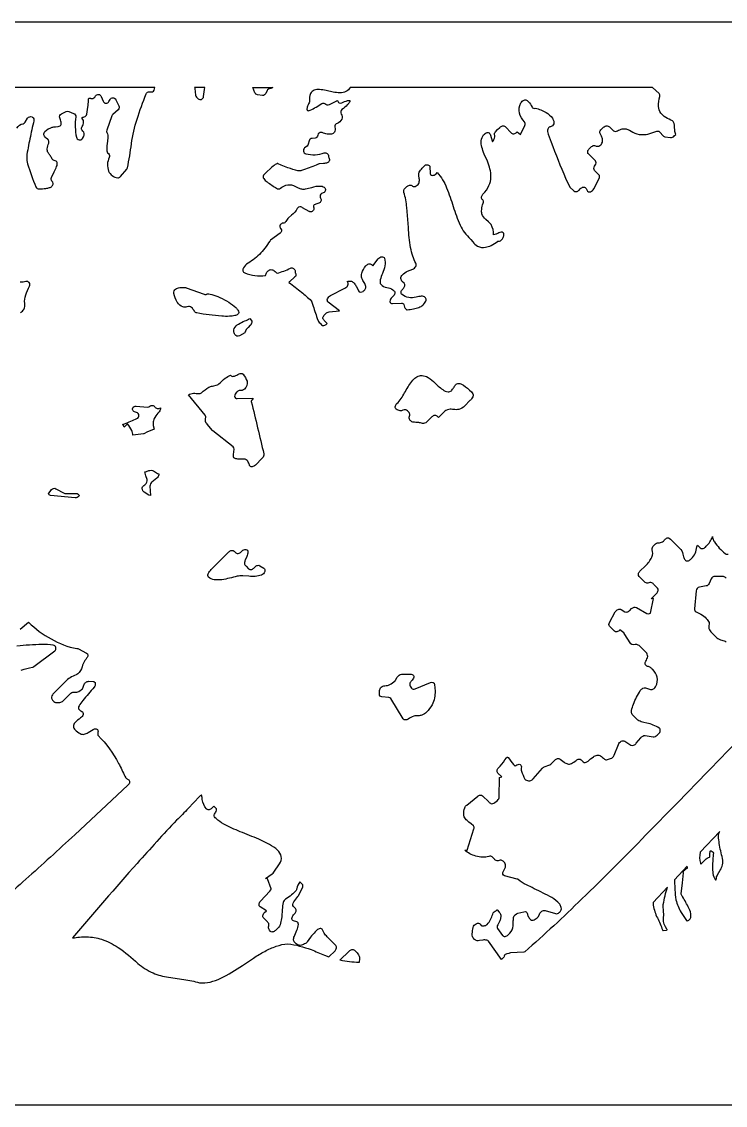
# Model space of a CAD drawing. Extents: x -22 to 58, y -5 to 29.
# Drawn here: x 4.61 to 15.31, y 12.23 to 28.73 of the extents above; entities that cross this region are included whole.
import ezdxf

# ---------------------------------------------------------------- set-up
doc = ezdxf.new("R2010")
doc.units = 0
doc.header["$LTSCALE"] = 100
doc.layers.add('LAYER_1', color=1, linetype='CONTINUOUS')

msp = doc.modelspace()

# ---------------------------------------------------------------- linework, layer by layer
at = {"layer": 'LAYER_1', "color": 7}
msp.add_lwpolyline([(-5.497102, 28.727045), (32.877996, 28.727002), (16.126968, 12.228144), (-21.998087, 12.22814), (-5.497102, 28.727045)], close=True, dxfattribs=at)
at = {"layer": 'LAYER_1', "color": 0}
for points in [[(4.534339, 27.104794, -0.21654), (4.629775, 27.17377, 0.195774), (4.659571, 27.195152), (4.697052, 27.256727, -0.212662), (4.728528, 27.280388, -0.191392), (4.763698, 27.276049), (4.767962, 27.27347), (4.7697, 27.272384, -0.155609), (4.789382, 27.249172, -0.156338), (4.791705, 27.218899, 0.004804), (4.730853, 26.943614, 0.024263), (4.682724, 26.670345), (4.682587, 26.668577), (4.682535, 26.667873), (4.682505, 26.66714, 0.066439), (4.697234, 26.564532, 0.038106), (4.823889, 26.211234, 0.307573), (4.870378, 26.18092, 0.033344), (4.976151, 26.188588, 0.043159), (5.028947, 26.200713, 0.110981), (5.066091, 26.221251, 0.241339), (5.084364, 26.265716, 0.148006), (5.067284, 26.300435, -0.293621), (5.05917, 26.352781), (5.102003, 26.441555, 0.028526), (5.138605, 26.521105, 0.050377), (5.147519, 26.554287, 0.108056), (5.146413, 26.581405, 0.167548), (5.132468, 26.601204, 0.116859), (5.102863, 26.612431, -0.287439), (5.063646, 26.646541, 0.088331), (5.036639, 26.694036, -0.039012), (5.007227, 26.734261, -0.141274), (4.99458, 26.788464, -0.089956), (5.01787, 26.877888, 0.072121), (5.021559, 26.892274, 0.299565), (4.99735, 26.940577, -0.214068), (4.945981, 27.006384, -0.276892), (4.95963, 27.054553, -0.129162), (5.070345, 27.118535, -0.035198), (5.119657, 27.128146), (5.160898, 27.133152, 0.081022), (5.191039, 27.141292, 0.215926), (5.207047, 27.160302, 0.122256), (5.205893, 27.197919, 0.041603), (5.184548, 27.26188, -0.19587), (5.184387, 27.299292, -0.194838), (5.210323, 27.32636), (5.282237, 27.359742, -0.222199), (5.323268, 27.360719), (5.397082, 27.331247, -0.169735), (5.422085, 27.309841, -0.169829), (5.428157, 27.277487, 0.082046), (5.439528, 26.967876, 0.152692), (5.452673, 26.941341, 0.152609), (5.478741, 26.927199, 0.151992), (5.50823, 26.929949, 0.152575), (5.530816, 26.949208), (5.545745, 26.974116), (5.546205, 26.974959, 0.183471), (5.557328, 27.02666, 0.125031), (5.538538, 27.059723), (5.526905, 27.073957, -0.077621), (5.518568, 27.089163, -0.123878), (5.517119, 27.107218, -0.096073), (5.52615, 27.129998), (5.526638, 27.130809), (5.526882, 27.131215), (5.527563, 27.132223, 0.158784), (5.548854, 27.198937, 0.129191), (5.534656, 27.239627), (5.526539, 27.2529, -0.059404), (5.524377, 27.258238, -0.128044), (5.524299, 27.262891, -0.144067), (5.526919, 27.266991, -0.079859), (5.532852, 27.270674, -0.05507), (5.557114, 27.277326, 0.153111), (5.583449, 27.291201, 0.152425), (5.596981, 27.317676), (5.613917, 27.425233, 0.038221), (5.621917, 27.52829), (5.6217, 27.531219, -0.11191), (5.623241, 27.551449, -0.199065), (5.63162, 27.561249, -0.135551), (5.644415, 27.563171, -0.062124), (5.659205, 27.55977, 0.166493), (5.691434, 27.559461, 0.165397), (5.717009, 27.579038), (5.729355, 27.597467, -0.290124), (5.776846, 27.619337, -0.290307), (5.817878, 27.586935), (5.843713, 27.517573, 0.300375), (5.88713, 27.48544, 0.300959), (5.934406, 27.511494), (5.950528, 27.54129, -0.290605), (5.995898, 27.567613, -0.29151), (6.039724, 27.538822), (6.08461, 27.445794, -0.165167), (6.089267, 27.414277, -0.164748), (6.073595, 27.386526), (5.992505, 27.314828, 0.135389), (5.977878, 27.293959), (5.900485, 27.07751, 0.218413), (5.903548, 27.037431, -0.131102), (5.917885, 26.957057), (5.913754, 26.911507), (5.906938, 26.865309, 0.049713), (5.899791, 26.779741, 0.210491), (5.925532, 26.717912, -0.164446), (5.942125, 26.690736, -0.164866), (5.93861, 26.659081, 0.215274), (5.929421, 26.452745, 0.277186), (6.06708, 26.351616, 0.248327), (6.109413, 26.368494), (6.204505, 26.479813, 0.12546), (6.214921, 26.501356, 0.024514), (6.276063, 26.869097), (6.276228, 26.870455), (6.27628, 26.871215, -0.047445), (6.361486, 27.241618, -0.016987), (6.499646, 27.62729, -0.15876), (6.519198, 27.651293, -0.158954), (6.549228, 27.658959), (6.57737, 27.657517, 0.192104), (6.612184, 27.669816, 0.191634), (6.629063, 27.702648), (6.632123, 27.727058), (6.632123, 27.727058), (1.855464, 27.727062)], [(4.590075, 24.299298, 0.125224), (4.637783, 24.346722, 0.171289), (4.653009, 24.436967, -0.114994), (4.667807, 24.566014, -0.039078), (4.726303, 24.700172, 0.297593), (4.721284, 24.753388, 0.297204), (4.670917, 24.771569, -0.058828), (4.582937, 24.760498, -0.261507)], [(15.766889, 18.052092, 0.003723), (15.030745, 17.299368), (14.581059, 16.835407), (14.101752, 16.34398, -0.005848), (13.128655, 15.371526, -0.014887), (12.260198, 14.567605), (12.24658, 14.561092), (12.039382, 14.550534, -0.113051), (12.015006, 14.539933), (11.986716, 14.534506, 0.098743), (11.961387, 14.524793, 0.189978), (11.945893, 14.501337), (11.952024, 14.49542), (11.904973, 14.447983), (11.904973, 14.447983), (11.704614, 14.728069, 0.201151), (11.682445, 14.741884, 0.074764), (11.619837, 14.744759), (11.571816, 14.736627, -0.089003), (11.532359, 14.734412, -0.16156), (11.495445, 14.755041), (11.477071, 14.773416, -0.135003), (11.464025, 14.799356, -0.060924), (11.460189, 14.837987, -0.054816), (11.473839, 14.936266, -0.21946), (11.521059, 14.993255, -0.136632), (11.554333, 15.000293, -0.20321), (11.579162, 14.98753), (11.597587, 14.967687, 0.157253), (11.615199, 14.9599, 0.080118), (11.639656, 14.960546, 0.14672), (11.686816, 14.98316, 0.082733), (11.739042, 15.058494, 0.034848), (11.77067, 15.139526, -0.234125), (11.826327, 15.194967, 0.101022), (11.831501, 15.197726, 0.104174), (11.83376, 15.200675), (11.83461, 15.202824, -0.055324), (11.834778, 15.20312, -0.125417), (11.834977, 15.203288, -0.155115), (11.835229, 15.203313, -0.086002), (11.835557, 15.203179, -0.055189), (11.836538, 15.202373), (11.870453, 15.166798, -0.152815), (11.893518, 15.124723, -0.109028), (11.891164, 15.077503, -0.047569), (11.872558, 15.027149), (11.84687, 14.975672, 0.112385), (11.838875, 14.946881, 0.160656), (11.845677, 14.922912), (11.920957, 14.813987, 0.149246), (11.936478, 14.801602, 0.122048), (11.958434, 14.799195, 0.171167), (12.005082, 14.823373), (12.030752, 14.849045, 0.201777), (12.083375, 14.960876), (12.083893, 15.01958, -0.044107), (12.089288, 15.088152, -0.279526), (12.15287, 15.154231), (12.246603, 15.175727, -0.167578), (12.277743, 15.173562, -0.215584), (12.295532, 15.15247, 0.032446), (12.311363, 15.10469, 0.090294), (12.348177, 15.056238, 0.185366), (12.371074, 15.045852, 0.115236), (12.399502, 15.051381, 0.094512), (12.46365, 15.098058, 0.061531), (12.468086, 15.104135), (12.482103, 15.138002, -0.170787), (12.518653, 15.183837, -0.224765), (12.569075, 15.19388), (12.723709, 15.146281, 0.154076), (12.755494, 15.14733, 0.109554), (12.787587, 15.166959), (12.789839, 15.16921, 0.120708), (12.813102, 15.203989, 0.171398), (12.814016, 15.238927), (12.798281, 15.27839, 0.07667), (12.762705, 15.323569, 0.064226), (12.638065, 15.408662, 0.008692), (12.369007, 15.542515), (12.283785, 15.585604, -0.056568), (12.159575, 15.66471, 0.13369), (12.14408, 15.67288), (11.950048, 15.720534, -0.308621), (11.923863, 15.747373, -0.196556), (11.93417, 15.793345, 0.033232), (11.956529, 15.834411, 0.07759), (11.967106, 15.87056, 0.242832), (11.940713, 15.93579, 0.163762), (11.900189, 15.959927, 0.115297), (11.868525, 15.955539), (11.853245, 15.951561, -0.082194), (11.836855, 15.951147, -0.163735), (11.796316, 15.975274), (11.761142, 16.010494, 0.167154), (11.740057, 16.020734, 0.121453), (11.712618, 16.01701, -0.098149), (11.616291, 16.004543, -0.060439), (11.512317, 16.023228, -0.107237), (11.344721, 16.112015), (11.380599, 16.112774), (11.485807, 16.437369, 0.116694), (11.488518, 16.463506, 0.162856), (11.47843, 16.483558), (11.442931, 16.515402), (11.409397, 16.541651, -0.057527), (11.355148, 16.590057, -0.158055), (11.329525, 16.654155, -0.096467), (11.346374, 16.759326, -0.152582), (11.375552, 16.800656), (11.542473, 16.934577, -0.143092), (11.582034, 16.951985, -0.226712), (11.614818, 16.941852), (11.711674, 16.84668, 0.100455), (11.744567, 16.822818, 0.173105), (11.774192, 16.821309, 0.090418), (11.805597, 16.838645), (11.843831, 16.871322, 0.208866), (11.871788, 16.927223), (11.87235, 17.218109), (11.908284, 17.227172), (11.847818, 17.287633, -0.238112), (11.837867, 17.322722, -0.1482), (11.858485, 17.364242, 0.030982), (11.956056, 17.486318), (11.978534, 17.517328, -0.047775), (11.986283, 17.52555, -0.13112), (11.992884, 17.529, -0.176558), (11.999217, 17.527744, -0.078498), (12.006165, 17.521843), (12.025436, 17.496367, 0.036001), (12.110185, 17.392494), (12.122992, 17.402805, -0.116618), (12.156409, 17.419782, -0.170912), (12.1872, 17.416916, -0.212774), (12.205005, 17.395936, -0.155129), (12.203295, 17.363538, 0.108749), (12.20168, 17.344225, 0.053757), (12.209005, 17.313422, 0.032523), (12.260962, 17.196017, 0.228152), (12.283157, 17.178109), (12.316752, 17.169208, 0.162961), (12.351856, 17.172451, 0.116284), (12.385413, 17.196944), (12.529784, 17.361774, -0.130306), (12.566662, 17.387309), (12.622952, 17.405363, 0.099028), (12.682295, 17.44959), (12.717138, 17.484541, -0.143628), (12.758329, 17.507886, -0.230169), (12.795103, 17.500637), (12.85738, 17.451304, 0.102433), (12.910858, 17.425744, 0.154778), (12.967755, 17.432616, 0.075603), (13.040288, 17.480581, -0.145039), (13.080952, 17.499397, -0.232825), (13.114756, 17.48921), (13.145417, 17.458545, 0.235556), (13.179908, 17.44855, 0.145605), (13.22113, 17.468369, -0.028943), (13.302447, 17.533904, -0.115607), (13.360891, 17.560045, -0.173069), (13.412089, 17.548096, -0.058307), (13.471666, 17.49936, 0.158858), (13.491308, 17.489608, 0.116882), (13.516874, 17.492251), (13.56393, 17.506908, 0.21931), (13.618449, 17.558113), (13.684642, 17.723892, -0.181154), (13.72711, 17.770163, -0.109785), (13.755039, 17.778251, -0.151758), (13.778775, 17.772337), (13.873623, 17.713203, 0.2208), (13.913959, 17.710709, 0.142398), (13.954925, 17.739742), (14.023505, 17.825581, -0.111521), (14.055079, 17.851145, -0.146491), (14.089855, 17.857517), (14.212567, 17.840097, 0.230491), (14.271374, 17.863463), (14.29417, 17.88577, 0.172158), (14.318977, 17.932447, 0.122799), (14.316892, 17.954644, 0.151735), (14.304591, 17.970328, 0.103328), (14.113866, 18.045652), (14.070831, 18.055802), (14.031196, 18.067736, -0.11145), (13.965213, 18.107478), (13.89167, 18.181022, -0.165856), (13.881698, 18.204477, -0.070163), (13.883154, 18.240113, -0.052072), (13.912084, 18.336039, -0.037669), (14.01615, 18.543281, -0.139204), (14.05344, 18.57814, -0.193928), (14.096284, 18.583794), (14.169449, 18.560352, 0.216759), (14.216992, 18.568435, 0.158976), (14.254552, 18.610281, 0.154707), (14.271544, 18.746073, 0.149605), (14.206082, 18.863203, 0.04163), (14.172437, 18.892816, 0.07703), (14.151053, 18.903966, -0.080769), (14.104591, 18.922522, -0.250436), (14.087778, 18.95131, -0.157639), (14.099217, 18.991613, 0.116489), (14.128146, 19.060828, 0.235892), (14.100898, 19.125731), (14.009012, 19.217616, 0.076946), (13.984721, 19.236359, 0.100931), (13.962406, 19.242795, 0.046415), (13.938102, 19.242042), (13.907842, 19.239215, -0.290984), (13.872539, 19.255255), (13.77243, 19.413062, 0.084888), (13.76502, 19.421337), (13.706921, 19.467227), (13.701627, 19.462041, -0.151159), (13.658621, 19.438398, -0.247759), (13.621434, 19.447849), (13.548082, 19.521199, -0.19719), (13.537442, 19.547669, -0.130895), (13.546807, 19.581365), (13.634921, 19.739545, -0.165653), (13.677393, 19.778541, -0.101669), (13.702816, 19.784489, -0.138725), (13.724288, 19.778873), (13.781657, 19.74386, 0.20283), (13.817499, 19.740115, 0.13252), (13.855768, 19.762884), (13.882795, 19.790077, -0.129905), (13.920502, 19.812798, -0.199481), (13.956012, 19.809667), (14.117232, 19.717758, 0.222787), (14.157342, 19.716133), (14.169528, 19.720172), (14.217642, 19.944515), (14.179028, 19.939333), (14.26291, 20.023322, 0.151721), (14.28659, 20.066326, 0.248899), (14.277075, 20.103487), (14.218268, 20.162459, 0.163966), (14.177732, 20.186584, 0.115329), (14.146049, 20.182165), (14.130764, 20.178169, -0.082234), (14.114376, 20.177737, -0.164109), (14.07387, 20.201833), (13.996582, 20.27912, -0.247209), (13.987027, 20.316301, -0.15185), (14.010666, 20.359365), (14.094603, 20.443302, 0.097817), (14.190893, 20.574543, 0.176331), (14.197591, 20.687998, -0.154598), (14.199445, 20.720646, -0.111523), (14.220575, 20.753152), (14.235689, 20.76827, -0.216865), (14.292189, 20.792691, 0.180009), (14.355415, 20.809364, 0.045196), (14.377078, 20.827892, -0.049778), (14.413261, 20.862115, -0.138536), (14.432885, 20.868522, -0.135776), (14.456933, 20.861602, -0.068007), (14.487957, 20.83671), (14.6167, 20.70797, -0.186644), (14.66352, 20.621428), (14.670976, 20.581592, 0.082731), (14.696241, 20.530955, 0.151442), (14.711598, 20.518559, 0.123399), (14.733552, 20.516219, 0.171999), (14.780174, 20.540483), (14.808398, 20.568703, 0.145023), (14.859309, 20.655755, -0.028453), (14.884355, 20.755002), (14.92487, 20.714487, 0.247687), (14.962156, 20.705006, 0.150928), (15.005224, 20.72862, 0.085255), (15.105922, 20.859345, 0.06628), (15.114688, 20.884936), (15.114932, 20.887249, 0.039985), (15.114913, 20.887797, 0.078499), (15.114881, 20.887919, -0.058014), (15.114881, 20.887919, -0.099487), (15.114871, 20.887934, -0.272659), (15.11486, 20.887942, -0.107516), (15.114837, 20.88794, -0.043259), (15.114813, 20.887912, 0.036216), (15.114732, 20.887678), (15.114624, 20.887012, 0.116311), (15.119485, 20.858297, 0.058705), (15.14369, 20.806755, 0.079635), (15.30615, 20.628947, 0.260464), (15.352937, 20.619884)], [(15.321052, 20.253719, 0.277283), (15.280752, 20.277738), (15.150516, 20.281672, 0.305186), (15.093771, 20.244577), (15.061618, 20.171384, -0.254345), (15.016024, 20.135073), (14.915318, 20.117356, 0.162644), (14.881137, 20.098552, 0.164443), (14.865009, 20.063242), (14.838792, 19.789427, 0.14538), (14.843869, 19.761255, 0.156296), (14.863623, 19.741852), (14.937931, 19.706041, -0.073089), (15.019118, 19.640959, -0.132459), (15.061293, 19.577821, -0.080965), (15.063556, 19.554071), (15.060442, 19.532553, 0.120004), (15.059602, 19.487274, 0.132381), (15.101807, 19.424105), (15.1617, 19.36421, 0.137602), (15.23727, 19.315711, -0.061647), (15.307185, 19.292813, -0.120983), (15.323, 19.279113)], [(4.580957, 19.479163), (4.709099, 19.582447, 0.061366), (5.055988, 19.328349, 0.084156), (5.445906, 19.181876, -0.156584), (5.47041, 19.177833), (5.593366, 19.113813, -0.295032), (5.612091, 19.080597, -0.175544), (5.593964, 19.034573, 0.062213), (5.544509, 18.959231), (5.533362, 18.930896), (5.526177, 18.905915, -0.158149), (5.46067, 18.79647, -0.098855), (5.433126, 18.780387, 0.117679), (5.266689, 18.675983), (5.109241, 18.51853, 0.04406), (5.074149, 18.478106, 0.107801), (5.058991, 18.444875, 0.157195), (5.063081, 18.415039, 0.087974), (5.085737, 18.384798, 0.076306), (5.109936, 18.366092, 0.100571), (5.132162, 18.359596, 0.0475), (5.156304, 18.3603), (5.186252, 18.363195, 0.185634), (5.235674, 18.387538), (5.342839, 18.494703, -0.218661), (5.399634, 18.519045, 0.101244), (5.458231, 18.52241, 0.123491), (5.52908, 18.570715, 0.070279), (5.534714, 18.578737), (5.552123, 18.624474, -0.15511), (5.582732, 18.66697, -0.180906), (5.628618, 18.683553), (5.691524, 18.680785, -0.164942), (5.714701, 18.6726, -0.174507), (5.726398, 18.65188, -0.228051), (5.708213, 18.596195, 0.007887), (5.536791, 18.393632, 0.045915), (5.479711, 18.30926, 0.081764), (5.468998, 18.278631, 0.093159), (5.469431, 18.267121, 0.138071), (5.474232, 18.258498, 0.102377), (5.520181, 18.226017, -0.195031), (5.538457, 18.208702, -0.154043), (5.540859, 18.180478, -0.207322), (5.50102, 18.125337, 0.053374), (5.416816, 18.053723, 0.227668), (5.393024, 17.997468, 0.1785), (5.419363, 17.946203, 0.083864), (5.496391, 17.886804, 0.166937), (5.557954, 17.877926, 0.086738), (5.618804, 17.904523), (5.693693, 17.951549, -0.2091), (5.740913, 17.960613, -0.151459), (5.758139, 17.95007, -0.140828), (5.766288, 17.931062, -0.061908), (5.767097, 17.903933, 0.054646), (5.76333, 17.870182, 0.157143), (5.771146, 17.856624, -0.074122), (6.08128, 17.434359, -0.011014), (6.175927, 17.237216), (6.183697, 17.222328, 0.059787), (6.189713, 17.213794, 0.044075), (6.209363, 17.19664, 0.077399), (6.223823, 17.189399, -0.167918), (6.241885, 17.176249, -0.150826), (6.248221, 17.153328, -0.207516), (6.223634, 17.100577), (5.413082, 16.348117, -0.004396), (4.669369, 15.669325, -0.009772), (3.96622, 15.062806, -0.015673)], [(4.599861, 18.855633, -0.036467), (4.770728, 18.897747, 0.125014), (4.792464, 18.907219), (5.108264, 19.14551, 0.308301), (5.126855, 19.197695, 0.309996), (5.085792, 19.23501, 0.038107), (4.914773, 19.24374, 0.017518), (4.534032, 19.220363, -0.013703)]]:
    msp.add_lwpolyline(points, format="xyb", dxfattribs=at)
for points in [[(7.393114, 27.727058), (7.2372, 27.727058, -0.086184), (7.241256, 27.710002), (7.249209, 27.608755, 0.194068), (7.265627, 27.57627), (7.289887, 27.55429, 0.289096), (7.34115, 27.544491, 0.290298), (7.373146, 27.585822, -0.019572), (7.393114, 27.727058)], [(14.20213, 27.727049), (9.602157, 27.727053, -0.16624), (9.537596, 27.661839, -0.114103), (9.448558, 27.644068, -0.0461), (9.345461, 27.655594), (9.238721, 27.678272, 0.034668), (9.138757, 27.693957, 0.109961), (9.055987, 27.684503, 0.198587), (9.000826, 27.631765, 0.117427), (8.983693, 27.517597, -0.128658), (8.978646, 27.49388, 0.042481), (8.949742, 27.423005, 0.047982), (8.945195, 27.400021, 0.094788), (8.946381, 27.38431, 0.165886), (8.952651, 27.375099, 0.141428), (8.963351, 27.371616, 0.105115), (8.995439, 27.378746, 0.042338), (9.084119, 27.427764), (9.170721, 27.48194, -0.165231), (9.202247, 27.48801, -0.165556), (9.230859, 27.47342, 0.116122), (9.249988, 27.461562, 0.21973), (9.290209, 27.46471), (9.399783, 27.522245), (9.407322, 27.525576, -0.034978), (9.409356, 27.52624, -0.068383), (9.409905, 27.526301, -0.105286), (9.410059, 27.526262, 0.21156), (9.410059, 27.526262, 0.236148), (9.436481, 27.492931, 0.225421), (9.478106, 27.49271, -0.035202), (9.561216, 27.525026, -0.074905), (9.587968, 27.52934, -0.129815), (9.595663, 27.527292, -0.238951), (9.598816, 27.521967), (9.598921, 27.521152, -0.117709), (9.59683, 27.508529, -0.056459), (9.588794, 27.493633, -0.04728), (9.559342, 27.459446, -0.030605), (9.478134, 27.390431, 0.198227), (9.458984, 27.357487, 0.198581), (9.468532, 27.320637, -0.278467), (9.476381, 27.241762, -0.204507), (9.402882, 27.178137, 0.175062), (9.376767, 27.156588, 0.174845), (9.370535, 27.12321, -0.061686), (9.372838, 27.07787, -0.098196), (9.364149, 27.045745, -0.23254), (9.320726, 27.01452, -0.097716), (9.254121, 27.016298, -0.037984), (9.178189, 27.037837, 0.251466), (9.132567, 27.03162, 0.211002), (9.111968, 26.998058, -0.165353), (9.097789, 26.969291, -0.165271), (9.068934, 26.955285), (9.022606, 26.949778, 0.307768), (8.980032, 26.914199), (8.964887, 26.859869, -0.172325), (8.947303, 26.833006), (8.910505, 26.804133, 0.291963), (8.892646, 26.754467, 0.292653), (8.929228, 26.716369, 0.148973), (9.208795, 26.728144, -0.250435), (9.253981, 26.720467, -0.250251), (9.273898, 26.679219, 0.110338), (9.278157, 26.657699, -0.069972), (9.287095, 26.627884, -0.118597), (9.285286, 26.605619, -0.131972), (9.274182, 26.589649, -0.084458), (9.25524, 26.578715, -0.061795), (9.199651, 26.566933), (9.130153, 26.560219, 0.08158), (9.115771, 26.55653, -0.018552), (8.893054, 26.469677, -0.051266), (8.835606, 26.454873, -0.05563), (8.808569, 26.458213, -0.030574), (8.656837, 26.502785), (8.553206, 26.540494), (8.506247, 26.561144, -0.060878), (8.500213, 26.565187, 0.138364), (8.498191, 26.56628, 0.0848), (8.495335, 26.56642, 0.073649), (8.487336, 26.564049, 0.04571), (8.463675, 26.55018, 0.026569), (8.397615, 26.497703), (8.329264, 26.434675, 0.032199), (8.285855, 26.38801, 0.185526), (8.278592, 26.364834, 0.123338), (8.28767, 26.33969, 0.083057), (8.340496, 26.286506, 0.013704), (8.484366, 26.189605, 0.161621), (8.514659, 26.180439, 0.162202), (8.54426, 26.191423, -0.091875), (8.626505, 26.236587, -0.182579), (8.740217, 26.231884, 0.005376), (8.74111, 26.231478), (8.813329, 26.199475, 0.058459), (8.864931, 26.180933, 0.090342), (8.923722, 26.180926, 0.035383), (9.017509, 26.20453, -0.091792), (9.153833, 26.223502, -0.081632), (9.194474, 26.213816, -0.120356), (9.218677, 26.196067, -0.297067), (9.223507, 26.150543, -0.205376), (9.179788, 26.115251, 0.313462), (9.145323, 26.071017, 0.167296), (9.15352, 26.03986, -0.24673), (9.159028, 25.995002, -0.246189), (9.126189, 25.964015), (9.081787, 25.95053, 0.083493), (9.056577, 25.938436, 0.209924), (9.047211, 25.921416, 0.082166), (9.050342, 25.893156, -0.26497), (9.037232, 25.846884, -0.263511), (8.991209, 25.833101, -0.052039), (8.979177, 25.83764), (8.879845, 25.895207, 0.059978), (8.851481, 25.908356, 0.166157), (8.819292, 25.90459, 0.166951), (8.796307, 25.881731, -0.109295), (8.711268, 25.782475), (8.665253, 25.740822, 0.068109), (8.624312, 25.68542, -0.264961), (8.58252, 25.659369, 0.285145), (8.539374, 25.631416, 0.283812), (8.543689, 25.580266), (8.547945, 25.574373, -0.198413), (8.556656, 25.537364, -0.198171), (8.536846, 25.504931), (8.392127, 25.398255, 0.086381), (8.380264, 25.386069, -0.049392), (8.222126, 25.182481, -0.053964), (8.02452, 25.032931, 0.099993), (8.010953, 25.020066), (7.979316, 24.977517, 0.239962), (7.970627, 24.934369, 0.239962), (7.999449, 24.901097, 0.12414), (8.314157, 24.863077), (8.330745, 24.900663, -0.153458), (8.366509, 24.940987, -0.196662), (8.412721, 24.951002, -0.061163), (8.434513, 24.944259, -0.07809), (8.461189, 24.922778, 0.0197), (8.492342, 24.896998, 0.04588), (8.692968, 24.973558, -0.276899), (8.743091, 24.970053, -0.276387), (8.764827, 24.924758, 0.058344), (8.765346, 24.91236, 0.081504), (8.770587, 24.896592, -0.173689), (8.775516, 24.863424, -0.173236), (8.758181, 24.834691), (8.6835, 24.771734, 0.091918), (8.672509, 24.757758, -0.006292), (8.862204, 24.607933, -0.02279), (9.010099, 24.478785, -0.073847), (9.014219, 24.472318), (9.031543, 24.424587, 0.018765), (9.102782, 24.209112), (9.123486, 24.164639, 0.068096), (9.144316, 24.134794), (9.166355, 24.112758, 0.247391), (9.203562, 24.103234, 0.15187), (9.246571, 24.126869), (9.251863, 24.132105), (9.20845, 24.177759, -0.036357), (9.195329, 24.194271, -0.085165), (9.188507, 24.208908, -0.119721), (9.188416, 24.223425, -0.082027), (9.195487, 24.239574, -0.049848), (9.232842, 24.283778, -0.184861), (9.282528, 24.309369), (9.44085, 24.322176), (9.268823, 24.457892, -0.182562), (9.25608, 24.478938, -0.132768), (9.258945, 24.507822, -0.192385), (9.303153, 24.557727), (9.524213, 24.669369, 0.185161), (9.567606, 24.716781, 0.122151), (9.57185, 24.744945, 0.170461), (9.5615, 24.766577), (9.558434, 24.769644, -0.14738), (9.621114, 24.773772, -0.149363), (9.664889, 24.744802, -0.059376), (9.69836, 24.693063), (9.73013, 24.62888, 0.255171), (9.757731, 24.610172, 0.164398), (9.798193, 24.620038, 0.128459), (9.831481, 24.653503, 0.166638), (9.840717, 24.693931, 0.097431), (9.815272, 24.757495, -0.046), (9.78284, 24.819726, -0.153743), (9.779116, 24.897487, -0.106425), (9.839795, 25.00764, -0.166031), (9.885603, 25.038412, -0.115263), (9.909286, 25.039559, -0.148569), (9.927477, 25.029755), (9.94552, 25.011435), (10.029162, 25.11597, -0.199672), (10.083512, 25.148017, -0.152726), (10.109037, 25.143693, -0.183819), (10.124221, 25.125605, -0.137905), (10.131039, 25.008963, -0.047219), (10.095334, 24.89455, 0.032565), (10.060607, 24.796756, 0.085255), (10.057202, 24.758588, 0.173682), (10.070355, 24.72997, 0.177165), (10.16256, 24.680952), (10.184489, 24.676129, -0.120181), (10.269213, 24.630266, -0.154457), (10.280501, 24.613202, -0.120173), (10.280937, 24.589888, -0.171232), (10.252524, 24.543184), (10.236949, 24.529884, 0.241466), (10.20767, 24.466628, 0.2003), (10.220551, 24.442118, 0.186357), (10.248374, 24.434498), (10.381591, 24.441963, -0.148397), (10.405301, 24.437069, -0.172373), (10.41961, 24.419845), (10.431688, 24.378739, 0.080031), (10.438906, 24.363984, 0.044825), (10.456464, 24.34386, 0.108126), (10.457873, 24.34308, 0.043286), (10.46029, 24.342508, 0.035032), (10.467909, 24.341977, 0.051033), (10.566559, 24.354878, 0.035321), (10.647769, 24.377266, 0.035254), (10.68156, 24.392095, 0.071195), (10.705721, 24.409124, 0.094492), (10.752416, 24.473297, 0.115034), (10.757955, 24.501706, 0.185309), (10.747618, 24.524569, 0.230249), (10.684407, 24.546349, 0.037113), (10.6467, 24.540572), (10.604738, 24.531279, -0.232682), (10.391496, 24.572899, -0.151214), (10.379538, 24.588444, -0.118532), (10.37741, 24.610322, -0.171626), (10.401591, 24.65659), (10.408889, 24.664053, 0.151459), (10.432534, 24.707107, 0.247602), (10.423, 24.744376), (10.40102, 24.76636, -0.177498), (10.374585, 24.817661, -0.227686), (10.39828, 24.873908, -0.095171), (10.4747, 24.927036), (10.554457, 24.957897, 0.180542), (10.600157, 25.000502, 0.108636), (10.607835, 25.028284, 0.150446), (10.601756, 25.051873, -0.061811), (10.55454, 25.156773, -0.033314), (10.522559, 25.287954, -0.025764), (10.487849, 25.593506), (10.464719, 25.897226, 0.06211), (10.420264, 26.127813, -0.1838), (10.421718, 26.165607, -0.128067), (10.448512, 26.202199, -0.031857), (10.48228, 26.227613, -0.088649), (10.507626, 26.238965, -0.145987), (10.528877, 26.237409, -0.082024), (10.550359, 26.224097, 0.180823), (10.576343, 26.215739, 0.122355), (10.608189, 26.225376, 0.210339), (10.6512, 26.280541, 0.092548), (10.653682, 26.339029), (10.646225, 26.385616, -0.132293), (10.653609, 26.433745, -0.093536), (10.700618, 26.496856), (10.750673, 26.547578, -0.053606), (10.752165, 26.548648, -0.168701), (10.753104, 26.54886, -0.159117), (10.753777, 26.548441, 0.043721), (10.755472, 26.546627, 0.137386), (10.759548, 26.545033, 0.078013), (10.768299, 26.545487, -0.207796), (10.802096, 26.539105, -0.234472), (10.816087, 26.509908), (10.818505, 26.423208, 0.175602), (10.827346, 26.398587, 0.182796), (10.850252, 26.387058, 0.229111), (10.909331, 26.411399), (10.926374, 26.42844, -0.095363), (11.069867, 26.198483, -0.021756), (11.170304, 25.91199, 0.033317), (11.275677, 25.631093, 0.11372), (11.433977, 25.417927, -0.056514), (11.439837, 25.411702), (11.46853, 25.372873, 0.10256), (11.540192, 25.310342, 0.17054), (11.661781, 25.292506, 0.068565), (11.745304, 25.319778, 0.04949), (11.846114, 25.381538, -0.116726), (11.854679, 25.384772, 0.076659), (11.890075, 25.392392, 0.144064), (11.924268, 25.430545, 0.079691), (11.940734, 25.481946, 0.084946), (11.940031, 25.500997, 0.142022), (11.932877, 25.514489, 0.148052), (11.918902, 25.521577, 0.09063), (11.897735, 25.521417, 0.079537), (11.83235, 25.495974, -0.047509), (11.818056, 25.489978), (11.784535, 25.480128, 0.150138), (11.745566, 25.63727, 0.060167), (11.707599, 25.681766), (11.667066, 25.716894, -0.157931), (11.607565, 25.799092, -0.092388), (11.603231, 25.866186, -0.054512), (11.625595, 25.963959, 0.10652), (11.629382, 25.991988, 0.174476), (11.619434, 26.013322), (11.610937, 26.021817, -0.242389), (11.601143, 26.057815, -0.149235), (11.623095, 26.100081, 0.086192), (11.714109, 26.233281, 0.095131), (11.743662, 26.361391, 0.070871), (11.729669, 26.48407, 0.035851), (11.690041, 26.600977), (11.642693, 26.711772, -0.035734), (11.605539, 26.816115, -0.092599), (11.596491, 26.913665, -0.137484), (11.633464, 27.004081, -0.20617), (11.688768, 27.038053, -0.156634), (11.715076, 27.033519, -0.188267), (11.730288, 27.014558), (11.770342, 26.898026, 0.089242), (11.803503, 26.97351, 0.090269), (11.803541, 26.992253, -0.023826), (11.796539, 27.01527, -0.132965), (11.799902, 27.028956, -0.0574), (11.814774, 27.050369), (11.846359, 27.084215), (11.877863, 27.115723, -0.151326), (11.920885, 27.139347, -0.247576), (11.958106, 27.12986), (12.057406, 27.030566, 0.247506), (12.094658, 27.021059, 0.151414), (12.13765, 27.044648), (12.142859, 27.049856), (12.193445, 27.010403), (12.257866, 27.146794, 0.122817), (12.264676, 27.176927, 0.180201), (12.25502, 27.200609, -0.125955), (12.177378, 27.335745, -0.187719), (12.200366, 27.489403, -0.184254), (12.247689, 27.531628, -0.120507), (12.275485, 27.535632, -0.170837), (12.296812, 27.525388), (12.310488, 27.51171, -0.096638), (12.370134, 27.427097, 0.194382), (12.388997, 27.410043, 0.151113), (12.418059, 27.409455, -0.087856), (12.584347, 27.345114, -0.109057), (12.680646, 27.255424, -0.084318), (12.700535, 27.21089, -0.130255), (12.700509, 27.1718, -0.164276), (12.679764, 27.142079, -0.123014), (12.637492, 27.125656, 0.118102), (12.60962, 27.092596, 0.159351), (12.603327, 27.055667, 0.027229), (12.658342, 26.893903, 0.010962), (12.880527, 26.342858), (12.922288, 26.250418), (12.941981, 26.212978, 0.048694), (12.945799, 26.207897), (13.004252, 26.149444, 0.257942), (13.041812, 26.139998, 0.157952), (13.085095, 26.164124), (13.103198, 26.182605, -0.184287), (13.15313, 26.207573, -0.136228), (13.175894, 26.203388, -0.164346), (13.190496, 26.188113), (13.206807, 26.154923, 0.204389), (13.226049, 26.137504, 0.152766), (13.256142, 26.137609, 0.211033), (13.31028, 26.183116), (13.389387, 26.339403, 0.129396), (13.397114, 26.3715, 0.190103), (13.386402, 26.396553), (13.320268, 26.462092, -0.209036), (13.30952, 26.490818, -0.136802), (13.321653, 26.526869), (13.331748, 26.542609, 0.136387), (13.34383, 26.578552, 0.208231), (13.333157, 26.607247), (13.225964, 26.714444, -0.1413), (13.216643, 26.731133, -0.108253), (13.216764, 26.752951, -0.160644), (13.242462, 26.79694), (13.275665, 26.825883, -0.078348), (13.30002, 26.840081, -0.13347), (13.32116, 26.841773, -0.068317), (13.344717, 26.833195, 0.151362), (13.370914, 26.829561, 0.107955), (13.400185, 26.841176, 0.194381), (13.438992, 26.893384, 0.145112), (13.43668, 26.958319, 0.043908), (13.425672, 26.982739, -0.029834), (13.403105, 27.023949, -0.099507), (13.399204, 27.044125, -0.117528), (13.405331, 27.066273, -0.075126), (13.425316, 27.092085, -0.043885), (13.465794, 27.127215, -0.107624), (13.499068, 27.142419, -0.157556), (13.528932, 27.138338, -0.088377), (13.559181, 27.115613), (13.608898, 27.066062, 0.197094), (13.635488, 27.055335, 0.131925), (13.669198, 27.064762, -0.079628), (13.742218, 27.093521, -0.103034), (13.800226, 27.093362, -0.065257), (13.850734, 27.074479), (13.901258, 27.047065, 0.115346), (14.032401, 27.007424, 0.064981), (14.128048, 27.015584, 0.048039), (14.253764, 27.055991, -0.124835), (14.283083, 27.061341, -0.177039), (14.305788, 27.050916), (14.370048, 26.985841, 0.165291), (14.390209, 26.976045), (14.472842, 26.962502, 0.238056), (14.533303, 26.986494), (14.556752, 27.009833, -0.077225), (14.540319, 27.070641), (14.537431, 27.125424, 0.059471), (14.531673, 27.174266, 0.134367), (14.50663, 27.217247, -0.033485), (14.40238, 27.269423, -0.104348), (14.328383, 27.336067, -0.13449), (14.294668, 27.436524, -0.079049), (14.311268, 27.590137, 0.114542), (14.311936, 27.613486, 0.14872), (14.301962, 27.631195), (14.20213, 27.727049)], [(8.425292, 27.727058, -0.234578), (8.385559, 27.707695, 0.296624), (8.339803, 27.678172), (8.320402, 27.634562, -0.161634), (8.299625, 27.610996, -0.160847), (8.268893, 27.604708), (8.193941, 27.614534, -0.268537), (8.155299, 27.644384), (8.121866, 27.725798), (8.121434, 27.727058), (8.425292, 27.727058)], [(7.270756, 24.291648, -0.233265), (7.235642, 24.316558, 0.061101), (7.203143, 24.363065, 0.109108), (7.173752, 24.384333, 0.110253), (7.145945, 24.388728), (7.118202, 24.384613, -0.134428), (7.056812, 24.384313, -0.154415), (6.977402, 24.450349), (6.973387, 24.456423, -0.097617), (6.922845, 24.589453, -0.111552), (6.926696, 24.629432, -0.137352), (6.945147, 24.655595, -0.142779), (7.011407, 24.678095), (7.051994, 24.680244), (7.092737, 24.680199, -0.09193), (7.10978, 24.677053), (7.38115, 24.575774, 0.236891), (7.424543, 24.579652, -0.100993), (7.436233, 24.583301, -0.050729), (7.452791, 24.583543, -0.046801), (7.49814, 24.574839, -0.039602), (7.621161, 24.52794, -0.030644), (7.755634, 24.455543, -0.051784), (7.863587, 24.374235, -0.061575), (7.895752, 24.335424, -0.141317), (7.907047, 24.300605, -0.220112), (7.892727, 24.271852, -0.113944), (7.848044, 24.251238, -0.050328), (7.768252, 24.240837, -0.02665), (7.648604, 24.242723, -0.02662), (7.270756, 24.291648)], [(8.001213, 23.988605), (7.917464, 23.943231, -0.195342), (7.880203, 23.939183, -0.194806), (7.850571, 23.962144, -0.108662), (7.83218, 24.01423, -0.133166), (7.83929, 24.057699, -0.147329), (7.905617, 24.12371, -0.03595), (8.000758, 24.170025, 0.045425), (8.075921, 24.206491), (8.098012, 24.184399, -0.247548), (8.107519, 24.147177, -0.15141), (8.083953, 24.104234), (8.052449, 24.072731, 0.064279), (8.015422, 24.026708, 0.092234), (8.001213, 23.988605)], [(7.142559, 23.047616, -0.104936), (7.219876, 23.068496, -0.039783), (7.302996, 23.064605, 0.213259), (7.340473, 23.076463, -0.065267), (7.455361, 23.161088, -0.0445), (7.507312, 23.179763), (7.582973, 23.198959, 0.134742), (7.605224, 23.211172, -0.022988), (7.701398, 23.297336, -0.072879), (7.783977, 23.344991), (7.793177, 23.335352, 0.196501), (7.81493, 23.327085, 0.082531), (7.844436, 23.332299, 0.042956), (7.9122, 23.363742, -0.143381), (7.947595, 23.372471, -0.214859), (7.973992, 23.358935, -0.103206), (8.034256, 23.251905, -0.281973), (7.995462, 23.133128, -0.130258), (7.966812, 23.114183, -0.063699), (7.954974, 23.112501, 0.070611), (7.915898, 23.109581, 0.094884), (7.875623, 23.085203, 0.239404), (7.844874, 23.022435, 0.199623), (7.856659, 22.997325, 0.188645), (7.883866, 22.988703), (8.124823, 22.993667), (8.121512, 22.981073, -0.141193), (8.115756, 22.971941), (8.10688, 22.964194, 0.102788), (8.099649, 22.955199, 0.177834), (8.098827, 22.942326, -0.003906), (8.288599, 22.145762, -0.159558), (8.287174, 22.112751, -0.112662), (8.26591, 22.079762), (8.160863, 21.97477, -0.186211), (8.110818, 21.950184, -0.13769), (8.08821, 21.954677, -0.163134), (8.073803, 21.970266, -0.04422), (8.066703, 21.990063), (8.061603, 22.006495, 0.098126), (8.022512, 22.056994, 0.125443), (8.007378, 22.065365, 0.057925), (7.986366, 22.068546), (7.933611, 22.067196, -0.048456), (7.878047, 22.068656, -0.160774), (7.833473, 22.08864, -0.095613), (7.831865, 22.091205, -0.047652), (7.830707, 22.095123, -0.041611), (7.829569, 22.106486), (7.83082, 22.139652), (7.837953, 22.218326, 0.257692), (7.824898, 22.251841), (7.514312, 22.499738), (7.509973, 22.50403), (7.427067, 22.599903, 0.038972), (7.425603, 22.601534, -0.083481), (7.406754, 22.626837, -0.102933), (7.401003, 22.650305, -0.037487), (7.402415, 22.676491), (7.405059, 22.709947, 0.191131), (7.396863, 22.736974), (7.142559, 23.047616)], [(11.446866, 23.091038, -0.087944), (11.469581, 23.060723, -0.157299), (11.473676, 23.030864, -0.107833), (11.458511, 22.997652, -0.043958), (11.423449, 22.957278), (11.344698, 22.878522, -0.140864), (11.255464, 22.82377, -0.090058), (11.17776, 22.821922, 0.071743), (11.103496, 22.823503, 0.16056), (11.024582, 22.779038), (10.945859, 22.700369), (10.923795, 22.722431, 0.247741), (10.886586, 22.731925, 0.151262), (10.843657, 22.708345), (10.76887, 22.633719, -0.116536), (10.73533, 22.612242, -0.164215), (10.701973, 22.611384, 0.057879), (10.645432, 22.623513, -0.029393), (10.558206, 22.630156, -0.138942), (10.526043, 22.648101, -0.163637), (10.501891, 22.688677, -0.115296), (10.506277, 22.720365), (10.510255, 22.735646, 0.082251), (10.510668, 22.752028, 0.163899), (10.486532, 22.792526, 0.068868), (10.461906, 22.812028, 0.107555), (10.441477, 22.818677, 0.090656), (10.423387, 22.81672), (10.405775, 22.810402, -0.112188), (10.364548, 22.801668, -0.141156), (10.302917, 22.826447, -0.156722), (10.290324, 22.842117, -0.124625), (10.288213, 22.864605, -0.171966), (10.313717, 22.911931, 0.067024), (10.431288, 23.076244, -0.03316), (10.540107, 23.250046, -0.07294), (10.602005, 23.311044, -0.131377), (10.674641, 23.339059, -0.13102), (10.762322, 23.322307, -0.076658), (10.869359, 23.249002), (10.880374, 23.237931, 0.047553), (11.010127, 23.126192, 0.126716), (11.092308, 23.091506, 0.213917), (11.142282, 23.108687, 0.071896), (11.175415, 23.152548, -0.051766), (11.207074, 23.1979, -0.208439), (11.252625, 23.219558, -0.091382), (11.285411, 23.21363, -0.056184), (11.327433, 23.192333, -0.052733), (11.446866, 23.091038)], [(6.6222, 22.522699, 0.041643), (6.475198, 22.456349, -0.098837), (6.457288, 22.450431), (6.298748, 22.429916, 0.099756), (6.280385, 22.503209, 0.061353), (6.216307, 22.604302), (6.163878, 22.551873), (6.144528, 22.599388), (6.146264, 22.599116, 0.142049), (6.172614, 22.60251, 0.006986), (6.359973, 22.683219, 0.154856), (6.382694, 22.703189, 0.154919), (6.389496, 22.732605, 0.155173), (6.378368, 22.760728, 0.155811), (6.352889, 22.77703, -0.046036), (6.32374, 22.787707, -0.086819), (6.30266, 22.802316, -0.152854), (6.29255, 22.821412, -0.147421), (6.296312, 22.845549, -0.160383), (6.316764, 22.868938, -0.159536), (6.347189, 22.875431), (6.518318, 22.858931, 0.217633), (6.556477, 22.871849, -0.23447), (6.597587, 22.884416, -0.234609), (6.633248, 22.860369, 0.084248), (6.644587, 22.84718, 0.257235), (6.690614, 22.837628), (6.718134, 22.845715, -0.225086), (6.697752, 22.789187, 0.051424), (6.630652, 22.699836, 0.093243), (6.6055, 22.632916, 0.09067), (6.607585, 22.577509), (6.6222, 22.522699)], [(6.478398, 21.87116, 0.10483), (6.503477, 21.876967, -0.070983), (6.555585, 21.895507, -0.104325), (6.595739, 21.895015, -0.138768), (6.656067, 21.856585, 0.211913), (6.693166, 21.842341, -0.063954), (6.692539, 21.828038, -0.183318), (6.66163, 21.77759), (6.58787, 21.717399, 0.240051), (6.556339, 21.654545), (6.567382, 21.510423), (6.542934, 21.519731), (6.470012, 21.565238, -0.077157), (6.463312, 21.570534, -0.103053), (6.44197, 21.60278, -0.155233), (6.440413, 21.630899, -0.116994), (6.454456, 21.655578, -0.05895), (6.479917, 21.677506, 0.135201), (6.511226, 21.71513, 0.193754), (6.514382, 21.755991), (6.495454, 21.812657), (6.478398, 21.87116)], [(5.013198, 21.53916), (5.062509, 21.603015, -0.180896), (5.092098, 21.621633, -0.181281), (5.126634, 21.616176), (5.250816, 21.54866, 0.123584), (5.273228, 21.543015), (5.433067, 21.543558, -0.1662), (5.463768, 21.533238, -0.164123), (5.481563, 21.506841, -0.100595), (5.452447, 21.484822, -0.134625), (5.420181, 21.478455), (5.044543, 21.514817, -0.144562), (5.024413, 21.522368, -0.156002), (5.013198, 21.53916)], [(8.047724, 20.652719, -0.089637), (8.032794, 20.585436), (8.007552, 20.530617, 0.113934), (7.995096, 20.482398, 0.198501), (8.018524, 20.434916), (8.058988, 20.394451, 0.247244), (8.096189, 20.384972, 0.152027), (8.139232, 20.408644), (8.156653, 20.425959, -0.135142), (8.195229, 20.448748, -0.205337), (8.2312, 20.444549), (8.291335, 20.406281, -0.198857), (8.306462, 20.38472, -0.143284), (8.303657, 20.35353, -0.208222), (8.254323, 20.302133, -0.128451), (8.061555, 20.282542), (7.971187, 20.290421, 0.073843), (7.883788, 20.282758, -0.031882), (7.65057, 20.230978, -0.068562), (7.535745, 20.230329, -0.159408), (7.449103, 20.270053, -0.185902), (7.438757, 20.292892, -0.114956), (7.444298, 20.321317, -0.094709), (7.490949, 20.385444), (7.75852, 20.653073, -0.15188), (7.801613, 20.676622, -0.246786), (7.838902, 20.667017), (7.864685, 20.641349, 0.247507), (7.90184, 20.631824, 0.151566), (7.944818, 20.655431), (7.957059, 20.667676, -0.237986), (8.017413, 20.691498, -0.192402), (8.040199, 20.678847, -0.177075), (8.047724, 20.652719)], [(10.887157, 18.636467), (10.893687, 18.532977, -0.053839), (10.886701, 18.430786, -0.07997), (10.848925, 18.326035, -0.071181), (10.763087, 18.214865, -0.114294), (10.69444, 18.167802, -0.082634), (10.635704, 18.159544, 0.060768), (10.570658, 18.152569, 0.093178), (10.483082, 18.109356, -0.161145), (10.440956, 18.095082, -0.259296), (10.410082, 18.111687), (10.220205, 18.422274, 0.255367), (10.191818, 18.438663), (10.082157, 18.44792, -0.202958), (10.056578, 18.45989, -0.189848), (10.048071, 18.487755), (10.05035, 18.542034, -0.194381), (10.076268, 18.594053, -0.199167), (10.12867, 18.617313, 0.120691), (10.205945, 18.633409, 0.085602), (10.285012, 18.692944, 0.043915), (10.290063, 18.699822), (10.318713, 18.747813, -0.250835), (10.385091, 18.790369), (10.53185, 18.79129, -0.171183), (10.556929, 18.783645, -0.186051), (10.56941, 18.761817, -0.234953), (10.548185, 18.703199), (10.530492, 18.684092, 0.135174), (10.509564, 18.645465, 0.208853), (10.515295, 18.610663), (10.537737, 18.578991, 0.202209), (10.560847, 18.564776, 0.141129), (10.593016, 18.569467), (10.825067, 18.665778, -0.217601), (10.867268, 18.66716, -0.291338), (10.887157, 18.636467)], [(5.381127, 14.776152, -0.045868), (5.596416, 14.793646, -0.07335), (5.821455, 14.75577, -0.067), (6.074739, 14.631226, -0.04484), (6.37476, 14.388715, 0.083127), (6.605082, 14.243175, 0.055976), (6.839396, 14.177366), (7.075302, 14.143444, -0.04101), (7.310402, 14.093569, 0.081467), (7.471119, 14.105289, 0.052375), (7.63332, 14.162788, 0.037313), (7.963391, 14.359404), (8.131868, 14.470659, -0.020114), (8.303043, 14.571971, -0.038645), (8.477221, 14.64941, -0.061106), (8.654705, 14.689045, -0.054917), (9.008309, 14.598374, -0.00655), (9.213338, 14.514677), (9.279709, 14.488309), (9.372299, 14.580899, 0.151906), (9.395867, 14.623899, 0.247059), (9.386299, 14.66112), (9.253842, 14.793416, -0.067225), (9.208618, 14.850674), (9.183099, 14.900199, 0.162451), (9.168411, 14.914743, 0.13252), (9.146056, 14.918517, 0.180757), (9.096934, 14.894092), (9.07278, 14.869778, 0.034579), (8.999227, 14.787668), (8.950256, 14.717399, -0.147876), (8.910771, 14.685081, -0.071773), (8.84394, 14.663528, -0.239702), (8.781627, 14.688912), (8.763174, 14.70736, -0.225507), (8.742072, 14.759324, -0.090307), (8.760285, 14.819703), (8.792827, 14.892507, 0.073216), (8.814709, 14.981747, 0.158595), (8.809525, 15.007493, 0.186053), (8.790177, 15.022128), (8.741082, 15.037624, -0.170859), (8.722854, 15.050759, -0.151865), (8.716552, 15.07366, -0.198118), (8.741082, 15.12647), (8.757582, 15.14297, 0.151531), (8.781249, 15.186068, 0.247486), (8.771721, 15.223322), (8.740402, 15.25464, -0.224261), (8.730019, 15.286601, -0.141833), (8.746378, 15.325684), (8.808981, 15.406963, 0.04292), (8.818071, 15.421317), (8.875795, 15.537601, 0.129867), (8.883465, 15.569375, 0.188968), (8.872839, 15.59429), (8.838535, 15.628592, 0.106364), (8.790237, 15.530783, -0.034984), (8.78568, 15.508848, -0.116303), (8.770393, 15.486747, -0.033629), (8.689449, 15.414241), (8.621082, 15.366365, 0.181388), (8.585393, 15.317328, 0.042532), (8.569222, 15.209907), (8.56144, 15.10039, -0.052277), (8.543777, 15.000033, -0.122923), (8.497962, 14.92009), (8.469275, 14.891408, -0.168673), (8.423166, 14.867337, -0.119868), (8.401264, 14.869297, -0.15145), (8.385666, 14.881231, -0.116266), (8.361239, 14.930837, -0.125462), (8.364273, 14.960608), (8.367516, 14.972893, 0.097411), (8.367338, 14.986023, 0.09172), (8.360311, 15.001935, 0.052041), (8.343005, 15.022562), (8.284256, 15.081313, -0.138892), (8.274991, 15.097484, -0.106516), (8.2747, 15.118601, -0.155652), (8.298473, 15.161695), (8.328543, 15.191762), (8.232964, 15.252333, -0.290231), (8.216818, 15.287912, -0.170139), (8.23828, 15.334017), (8.380674, 15.490081), (8.396051, 15.507838, 0.081781), (8.40066, 15.517047, 0.16026), (8.400481, 15.52612), (8.345855, 15.677467), (8.314103, 15.679747), (8.417445, 15.753828, 0.090315), (8.440591, 15.777522), (8.526835, 15.905069, 0.199913), (8.555817, 16.015264, 0.157537), (8.498343, 16.112421, 0.063655), (8.376277, 16.199622, 0.025564), (8.211485, 16.279952, 0.003954), (7.932013, 16.394307, -0.026951), (7.679397, 16.510545, -0.066487), (7.562346, 16.594223, -0.06207), (7.541426, 16.619703, -0.134442), (7.534847, 16.640942, -0.118528), (7.540301, 16.661718, -0.039554), (7.555481, 16.685809, 0.140367), (7.57006, 16.723619, 0.21754), (7.559524, 16.754223), (7.530567, 16.78318), (7.5005, 16.753053, -0.162433), (7.455831, 16.729172, -0.111532), (7.4343, 16.730372, -0.146309), (7.418327, 16.740955, -0.141353), (7.352505, 16.883801, 0.0427), (7.344503, 16.943785, 0.102713), (7.342288, 16.947472, 0.177029), (7.339162, 16.948993, 0.121758), (7.334877, 16.948211, 0.055135), (7.329187, 16.944992, 0.037897), (7.312598, 16.930694), (7.140543, 16.748761, -0.005752), (6.963393, 16.567708, 0.009451), (6.363406, 15.911659, 0.00779), (5.381127, 14.776152)], [(15.224902, 16.398833), (14.927638, 16.081053, 0.115796), (14.929646, 15.913616, 0.267702), (14.935775, 15.906833, 0.304261), (14.944623, 15.909002), (15.003321, 15.966321, -0.072151), (15.070627, 16.008841, 0.175672), (15.074665, 16.01273, 0.166294), (15.075342, 16.018392, -0.074199), (15.073165, 16.056193), (15.078902, 16.094951, -0.25642), (15.08387, 16.10127, -0.251506), (15.092091, 16.100648), (15.123106, 16.081352, -0.286768), (15.127532, 16.072751, 0.015113), (15.112761, 15.859811, 0.049738), (15.121133, 15.755382, 0.096798), (15.155342, 15.666369, 0.153828), (15.159686, 15.662783, 0.166482), (15.165224, 15.662515, 0.171263), (15.169767, 15.665449, 0.159713), (15.171603, 15.670684, -0.120863), (15.191681, 15.738496), (15.233072, 15.809333, 0.070647), (15.267324, 15.88976, 0.128566), (15.265985, 15.986345, -0.023071), (15.217218, 16.215673, -0.029444), (15.205404, 16.320898, -0.046507), (15.206832, 16.356176, -0.060142), (15.209904, 16.367609, -0.139457), (15.214748, 16.374191, 0.172949), (15.217842, 16.378208), (15.224902, 16.398833)], [(14.730378, 15.870223), (14.535992, 15.662431), (14.542083, 15.508037, 0.027336), (14.557705, 15.358278, 0.083323), (14.638114, 15.165213, 0.026354), (14.720012, 15.041124, 0.157313), (14.724591, 15.037792, 0.156265), (14.730103, 15.037758, 0.160852), (14.772514, 15.06676, 0.148632), (14.786637, 15.111623, 0.109718), (14.75586, 15.229679, 0.018502), (14.659031, 15.405385, -0.029879), (14.639082, 15.444333, -0.132201), (14.638516, 15.448865), (14.65894, 15.614228), (14.669399, 15.71861), (14.671398, 15.767645), (14.670996, 15.771766, 0.053148), (14.670346, 15.774483, -0.147524), (14.670338, 15.782544, -0.077733), (14.674545, 15.791467, -0.062683), (14.691338, 15.810109, -0.037461), (14.728532, 15.838041, 0.282064), (14.732387, 15.845852), (14.730378, 15.870223)], [(14.429342, 15.548403), (14.212784, 15.31692), (14.211591, 15.275833, 0.045949), (14.2117, 15.274101, 0.068142), (14.275541, 15.082542, -0.031096), (14.353464, 14.89803, 0.16928), (14.356943, 14.893271, 0.164688), (14.362638, 14.891624), (14.41667, 14.89697, 0.288177), (14.423453, 14.902345, 0.272712), (14.422016, 14.911109, -0.192147), (14.368632, 15.067933), (14.371576, 15.145847, 0.060292), (14.362449, 15.237109, -0.049892), (14.361758, 15.244508), (14.365757, 15.286291, -0.038953), (14.429342, 15.548403)], [(9.448174, 14.436097), (9.587445, 14.575369, -0.151592), (9.63046, 14.598993, -0.247559), (9.667717, 14.589423), (9.70815, 14.548991, -0.161671), (9.74277, 14.482211, -0.097643), (9.737866, 14.404967, -0.058211), (9.448174, 14.436097)]]:
    msp.add_lwpolyline(points, format="xyb", close=True, dxfattribs=at)

doc.saveas('drawing.dxf')
